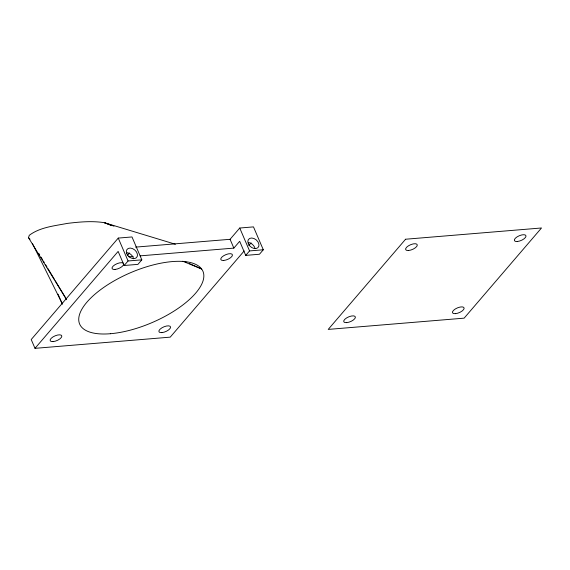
<?xml version="1.0" encoding="UTF-8"?>
<svg xmlns="http://www.w3.org/2000/svg" width="570" height="570" viewBox="0 0 570 570"><rect width="100%" height="100%" fill="white"/><g stroke="black" fill="none" stroke-linecap="round" stroke-linejoin="round"><path stroke-width="0.85" d="M66.633 299.706L28.5 237.697L29.284 235.289C40.149 227.173 54.428 225.891 67.374 223.397C79.608 221.908 92.076 220.761 104.331 222.678L175.403 244.245M34.991 348.341L118.14 251.413L124.182 265.499L137.926 264.366L141.809 259.842L131.998 236.949L118.254 238.082L31.215 339.535L34.991 348.341L170.223 337.148L244.181 250.942M127.26 255.673L129.568 252.973M124.182 265.499L128.065 260.974L141.809 259.842M135.575 247.123L230.073 239.3L239.742 228.029L253.486 226.888L263.297 249.781L259.464 254.248L245.72 255.388L239.685 241.302L233.85 248.107L140.227 255.852M248.805 245.549L251.114 242.856M245.72 255.388L249.553 250.921L263.297 249.781M128.749 256.806L133.166 256.436M111.727 225.642L104.331 222.678L113.979 226.162M182.678 261.203L201.616 268.962L189.404 263.582M184.523 261.423L186.148 262.143M28.5 237.697L30.025 239.208M38.767 253.372L39.686 254.89M41.054 257.17L42.429 259.45M43.341 260.967L44.261 262.485M45.629 264.765L47.004 267.038M47.923 268.555L54.328 279.186M55.24 280.704L66.22 298.929M32.497 243.675L62.415 304.002M58.062 294.206L62.273 303.995M239.742 228.029L249.553 250.921M230.073 239.3L233.85 248.107M118.254 238.082L128.065 260.974M127.181 252.66A6.284 4.432 40.6 0 1 133.558 258.83M248.705 242.564A6.284 4.432 40.6 0 1 255.082 248.734M405.584 239.229L328.22 329.403L464.137 318.153L541.5 227.979L405.584 239.229M161.823 332.623A6.284 2.544 -23.2 0 0 170.587 327.187A6.284 2.544 -23.2 0 0 161.759 327.914A6.284 2.544 -23.2 0 0 161.823 332.623M53.074 341.608A6.284 2.544 -23.2 0 0 61.838 336.172A6.284 2.544 -23.2 0 0 53.01 336.899A6.284 2.544 -23.2 0 0 53.074 341.608M114.969 269.467A6.284 2.544 -23.2 0 0 123.733 264.024A6.284 2.544 -23.2 0 0 114.905 264.758A6.284 2.544 -23.2 0 0 114.969 269.467M223.704 260.462A6.284 2.544 -23.2 0 0 232.467 255.025A6.284 2.544 -23.2 0 0 223.639 255.759A6.284 2.544 -23.2 0 0 223.704 260.462M346.645 322.641A6.284 2.544 -23.2 0 0 355.409 317.205A6.284 2.544 -23.2 0 0 346.581 317.939A6.284 2.544 -23.2 0 0 346.645 322.641M517.268 241.502A6.284 2.544 -23.2 0 0 526.039 236.066A6.284 2.544 -23.2 0 0 517.211 236.792A6.284 2.544 -23.2 0 0 517.268 241.502M455.387 313.664A6.284 2.544 -23.2 0 0 464.158 308.22A6.284 2.544 -23.2 0 0 455.33 308.954A6.284 2.544 -23.2 0 0 455.387 313.664M408.54 250.501A6.284 2.544 -23.2 0 0 417.304 245.064A6.284 2.544 -23.2 0 0 408.476 245.798A6.284 2.544 -23.2 0 0 408.54 250.501M110.345 333.728A67.061 27.168 -23.2 0 0 203.846 275.723A67.061 27.168 -23.2 0 0 109.682 283.518A67.061 27.168 -23.2 0 0 110.345 333.728M126.818 253.785A6.284 4.432 40.6 0 0 136.422 257.726A6.284 4.432 40.6 0 0 132.504 248.577A6.284 4.432 40.6 0 0 126.818 253.785M248.313 243.732A6.284 4.432 40.6 0 0 257.918 247.672A6.284 4.432 40.6 0 0 253.999 238.524A6.284 4.432 40.6 0 0 248.313 243.732"/></g></svg>
